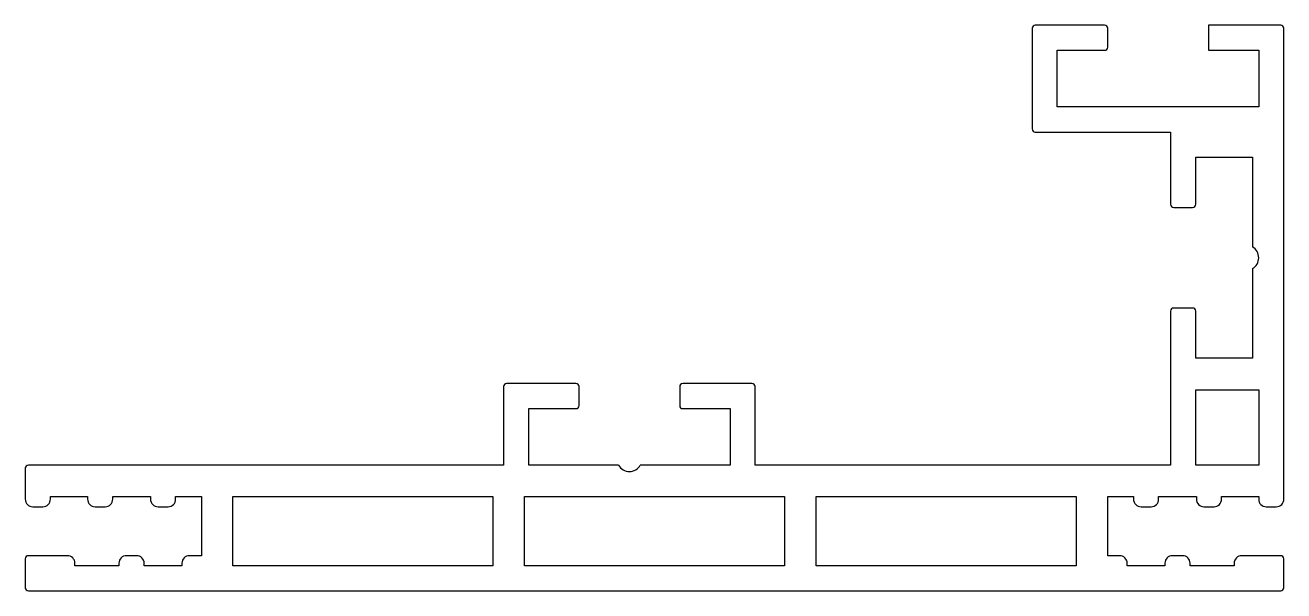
# Model space of a CAD drawing. Extents: x 2321 to 2421, y 1767 to 1812.
import ezdxf

# ---------------------------------------------------------------- set-up
doc = ezdxf.new("R2010")
doc.units = 0
doc.layers.get('0').update_dxf_attribs({"linetype": 'CONTINUOUS'})

msp = doc.modelspace()

# ---------------------------------------------------------------- linework, layer by layer
at = {"linetype": 'BYBLOCK'}
for p, q in [((2401.01, 1811.5), (2401.01, 1803.5)), ((2406.76, 1811.75), (2401.26, 1811.75)), ((2407.01, 1810), (2407.01, 1811.5)), ((2420.76, 1811.75), (2415.01, 1811.75)), ((2415.01, 1811.75), (2415.01, 1809.75)), ((2421.01, 1774.25), (2421.01, 1811.5)), ((2403.01, 1805.25), (2403.01, 1809.75)), ((2403.01, 1809.75), (2406.76, 1809.75)), ((2415.01, 1809.75), (2419.01, 1809.75)), ((2419.01, 1809.75), (2419.01, 1805.25)), ((2419.01, 1805.25), (2403.01, 1805.25)), ((2401.26, 1803.25), (2412.01, 1803.25)), ((2412.01, 1803.25), (2412.01, 1797.5)), ((2414.01, 1797.5), (2414.01, 1801.25)), ((2414.01, 1801.25), (2418.51, 1801.25)), ((2418.51, 1801.25), (2418.51, 1794.12)), ((2412.26, 1797.25), (2413.76, 1797.25)), ((2418.51, 1792.39), (2418.51, 1785.25)), ((2412.01, 1789), (2412.01, 1776.75)), ((2413.76, 1789.25), (2412.26, 1789.25)), ((2414.01, 1785.25), (2414.01, 1789)), ((2418.51, 1785.25), (2414.01, 1785.25)), ((2359.01, 1783), (2359.01, 1776.75)), ((2364.76, 1783.25), (2359.26, 1783.25)), ((2365.01, 1781.5), (2365.01, 1783)), ((2373.01, 1783), (2373.01, 1781.5)), ((2378.76, 1783.25), (2373.26, 1783.25)), ((2379.01, 1776.75), (2379.01, 1783)), ((2414.01, 1776.75), (2414.01, 1782.75)), ((2414.01, 1782.75), (2419.01, 1782.75)), ((2419.01, 1782.75), (2419.01, 1776.75)), ((2361.01, 1776.75), (2361.01, 1781.25)), ((2361.01, 1781.25), (2364.76, 1781.25)), ((2373.26, 1781.25), (2377.01, 1781.25)), ((2377.01, 1781.25), (2377.01, 1776.75)), ((2321.01, 1776.5), (2321.01, 1774.25)), ((2359.01, 1776.75), (2321.26, 1776.75)), ((2368.14, 1776.75), (2361.01, 1776.75)), ((2377.01, 1776.75), (2369.87, 1776.75)), ((2412.01, 1776.75), (2379.01, 1776.75)), ((2419.01, 1776.75), (2414.01, 1776.75)), ((2321.01, 1774.25), (2321.01, 1774.05)), ((2323.01, 1774.05), (2323.01, 1774.25)), ((2323.01, 1774.25), (2325.96, 1774.25)), ((2325.96, 1774.25), (2325.96, 1774.05)), ((2327.96, 1774.05), (2327.96, 1774.25)), ((2327.96, 1774.25), (2330.96, 1774.25)), ((2330.96, 1774.25), (2330.96, 1774.05)), ((2332.96, 1774.05), (2332.96, 1774.25)), ((2332.96, 1774.25), (2335.01, 1774.25)), ((2335.01, 1774.25), (2335.01, 1769.55)), ((2337.51, 1768.75), (2337.51, 1774.25)), ((2337.51, 1774.25), (2358.17, 1774.25)), ((2358.17, 1774.25), (2358.17, 1768.75)), ((2360.67, 1774.25), (2381.34, 1774.25)), ((2360.67, 1768.75), (2360.67, 1774.25)), ((2381.34, 1774.25), (2381.34, 1768.75)), ((2383.84, 1768.75), (2383.84, 1774.25)), ((2383.84, 1774.25), (2404.51, 1774.25)), ((2404.51, 1774.25), (2404.51, 1768.75)), ((2407.01, 1769.55), (2407.01, 1774.25)), ((2407.01, 1774.25), (2409.06, 1774.25)), ((2409.06, 1774.25), (2409.06, 1774.05)), ((2411.06, 1774.05), (2411.06, 1774.25)), ((2411.06, 1774.25), (2414.06, 1774.25)), ((2414.06, 1774.25), (2414.06, 1774.05)), ((2416.06, 1774.05), (2416.06, 1774.25)), ((2416.06, 1774.25), (2419.01, 1774.25)), ((2419.01, 1774.25), (2419.01, 1774.05)), ((2421.01, 1774.05), (2421.01, 1774.25)), ((2321.61, 1773.45), (2322.41, 1773.45)), ((2326.56, 1773.45), (2327.36, 1773.45)), ((2331.56, 1773.45), (2332.36, 1773.45)), ((2409.66, 1773.45), (2410.46, 1773.45)), ((2414.66, 1773.45), (2415.46, 1773.45)), ((2419.61, 1773.45), (2420.41, 1773.45)), ((2321.01, 1769.3), (2321.01, 1767)), ((2324.36, 1769.55), (2321.26, 1769.55)), ((2329.86, 1769.55), (2329.06, 1769.55)), ((2335.01, 1769.55), (2334.06, 1769.55)), ((2407.96, 1769.55), (2407.01, 1769.55)), ((2412.96, 1769.55), (2412.16, 1769.55)), ((2420.76, 1769.55), (2417.66, 1769.55)), ((2421.01, 1767), (2421.01, 1769.3)), ((2324.96, 1768.75), (2324.96, 1768.95)), ((2328.46, 1768.75), (2324.96, 1768.75)), ((2328.46, 1768.95), (2328.46, 1768.75)), ((2330.46, 1768.75), (2330.46, 1768.95)), ((2333.46, 1768.75), (2330.46, 1768.75)), ((2333.46, 1768.95), (2333.46, 1768.75)), ((2358.17, 1768.75), (2337.51, 1768.75)), ((2381.34, 1768.75), (2360.67, 1768.75)), ((2404.51, 1768.75), (2383.84, 1768.75)), ((2408.56, 1768.75), (2408.56, 1768.95)), ((2411.56, 1768.75), (2408.56, 1768.75)), ((2411.56, 1768.95), (2411.56, 1768.75)), ((2413.56, 1768.75), (2413.56, 1768.95)), ((2417.06, 1768.75), (2413.56, 1768.75)), ((2417.06, 1768.95), (2417.06, 1768.75)), ((2321.26, 1766.75), (2420.76, 1766.75))]:
    msp.add_line(p, q, dxfattribs=at)
for centre, radius, start, end in [((2401.26, 1811.5), 0.25, 90, 180), ((2406.76, 1811.5), 0.25, 0, 90), ((2420.76, 1811.5), 0.25, 0, 90), ((2406.76, 1810), 0.25, 270, 360), ((2401.26, 1803.5), 0.25, 180, 270), ((2412.26, 1797.5), 0.25, 180, 270), ((2413.76, 1797.5), 0.25, 270, 360), ((2418.01, 1793.25), 1, 300, 60), ((2412.26, 1789), 0.25, 90, 180), ((2413.76, 1789), 0.25, 0, 90), ((2359.26, 1783), 0.25, 90, 180), ((2364.76, 1783), 0.25, 0, 90), ((2373.26, 1783), 0.25, 90, 180), ((2378.76, 1783), 0.25, 0, 90), ((2364.76, 1781.5), 0.25, 270, 360), ((2373.26, 1781.5), 0.25, 180, 270), ((2321.26, 1776.5), 0.25, 90, 180), ((2369.01, 1777.25), 1, 210, 330), ((2321.61, 1774.05), 0.6, 180, 270), ((2322.41, 1774.05), 0.6, 270, 0), ((2326.56, 1774.05), 0.6, 180, 270), ((2327.36, 1774.05), 0.6, 270, 0), ((2331.56, 1774.05), 0.6, 180, 270), ((2332.36, 1774.05), 0.6, 270, 0), ((2409.66, 1774.05), 0.6, 180, 270), ((2410.46, 1774.05), 0.6, 270, 0), ((2414.66, 1774.05), 0.6, 180, 270), ((2415.46, 1774.05), 0.6, 270, 0), ((2419.61, 1774.05), 0.6, 180, 270), ((2420.41, 1774.05), 0.6, 270, 0), ((2321.26, 1769.3), 0.25, 90, 180), ((2324.36, 1768.95), 0.6, 360, 90), ((2329.06, 1768.95), 0.6, 90, 180), ((2329.86, 1768.95), 0.6, 360, 90), ((2334.06, 1768.95), 0.6, 90, 180), ((2407.96, 1768.95), 0.6, 360, 90), ((2412.16, 1768.95), 0.6, 90, 180), ((2412.96, 1768.95), 0.6, 360, 90), ((2417.66, 1768.95), 0.6, 90, 180), ((2420.76, 1769.3), 0.25, 0, 90), ((2321.26, 1767), 0.25, 180, 270), ((2420.76, 1767), 0.25, 270, 360)]:
    msp.add_arc(centre, radius, start, end, dxfattribs=at)

doc.saveas('drawing.dxf')
